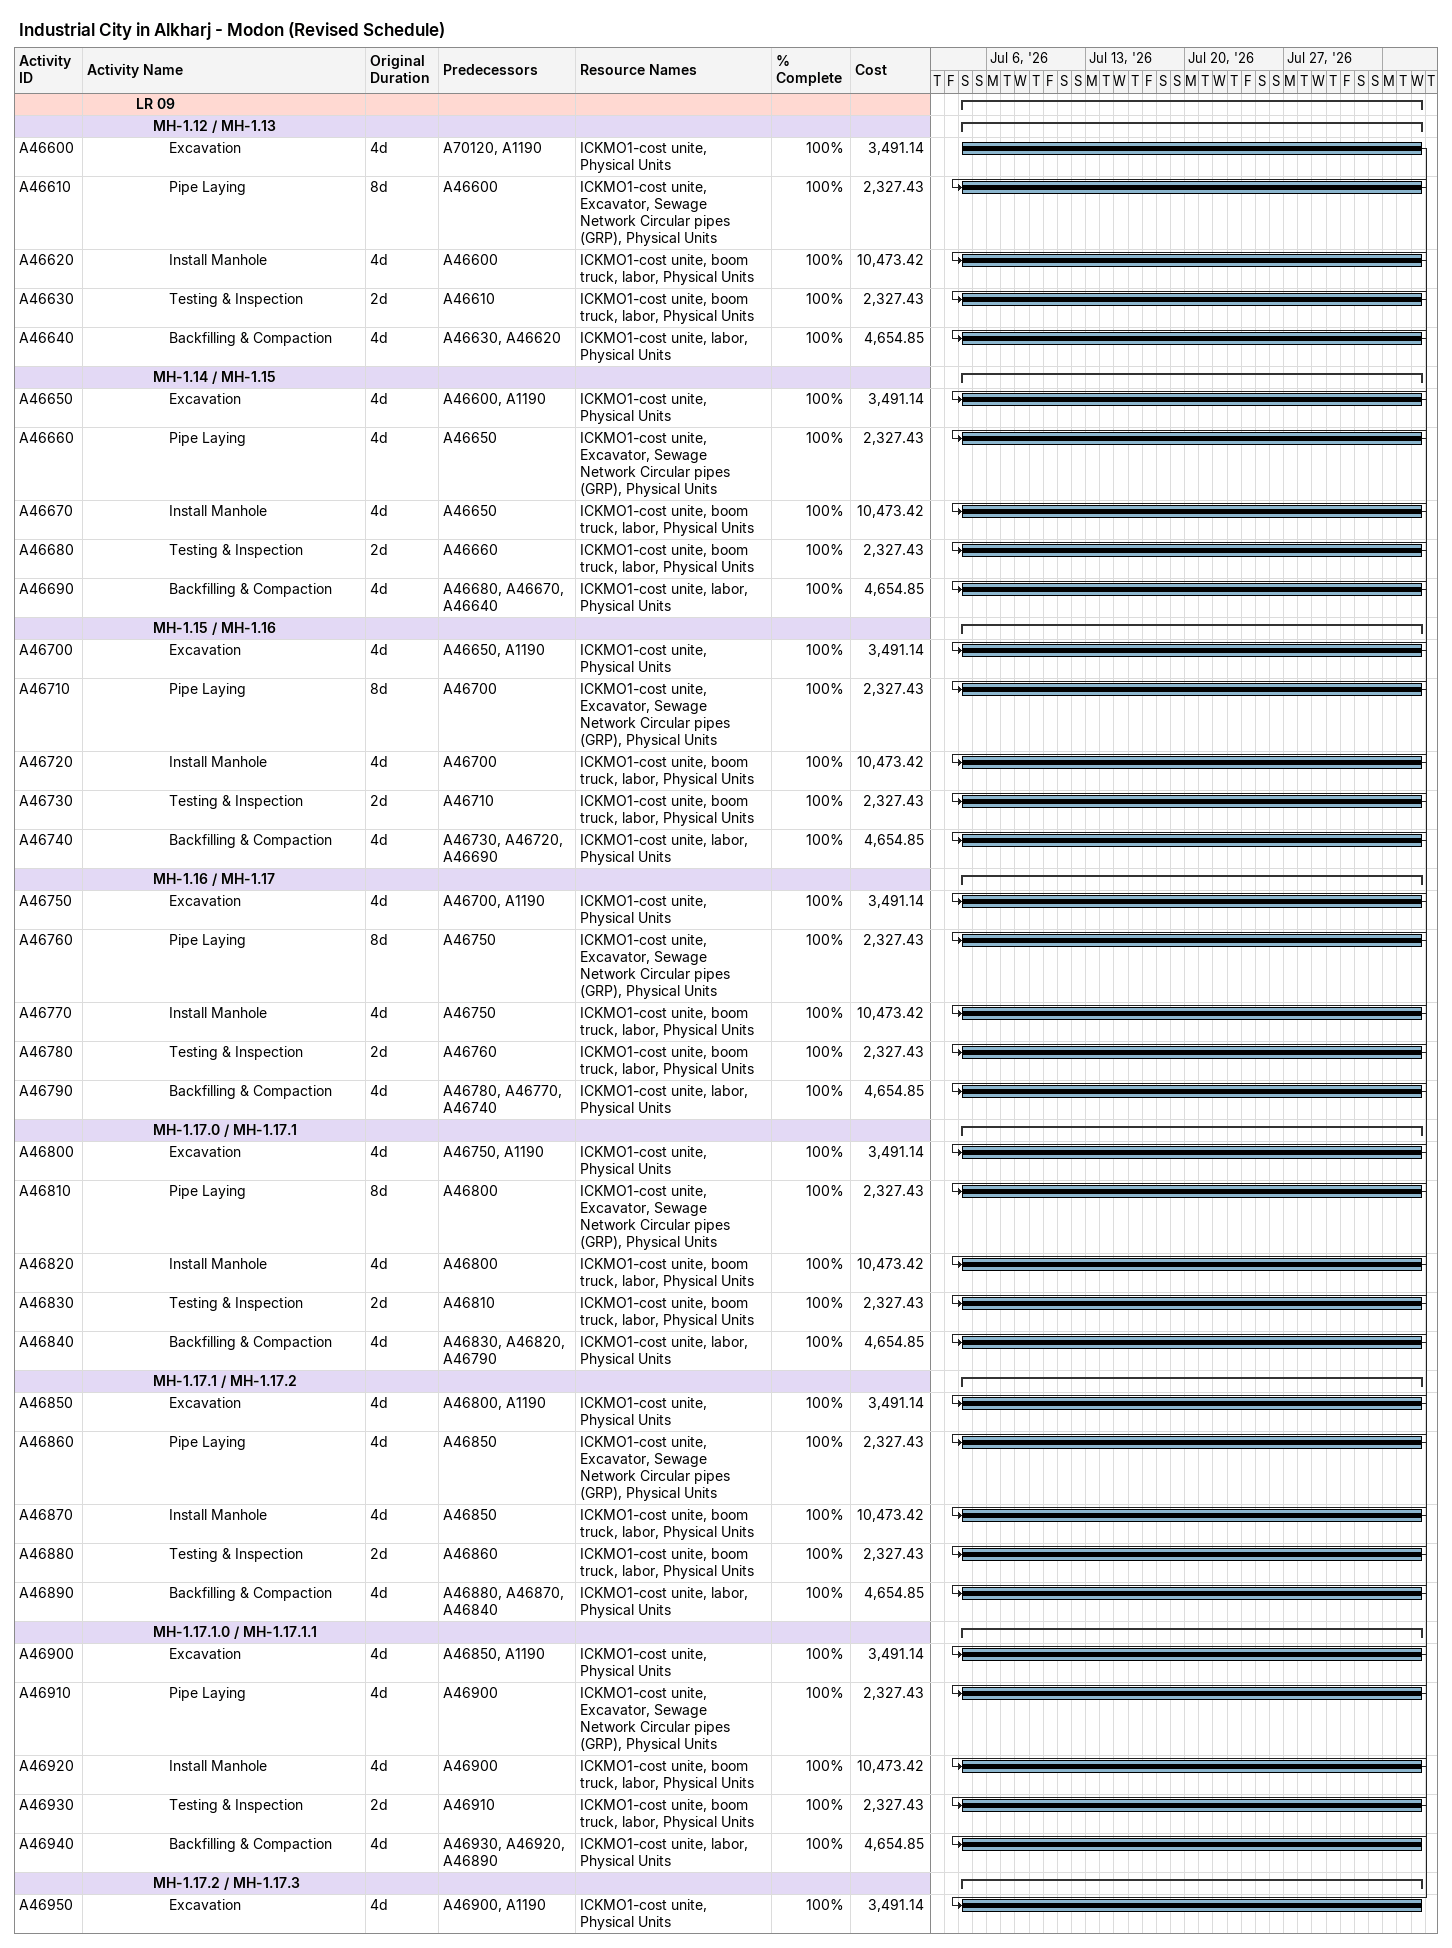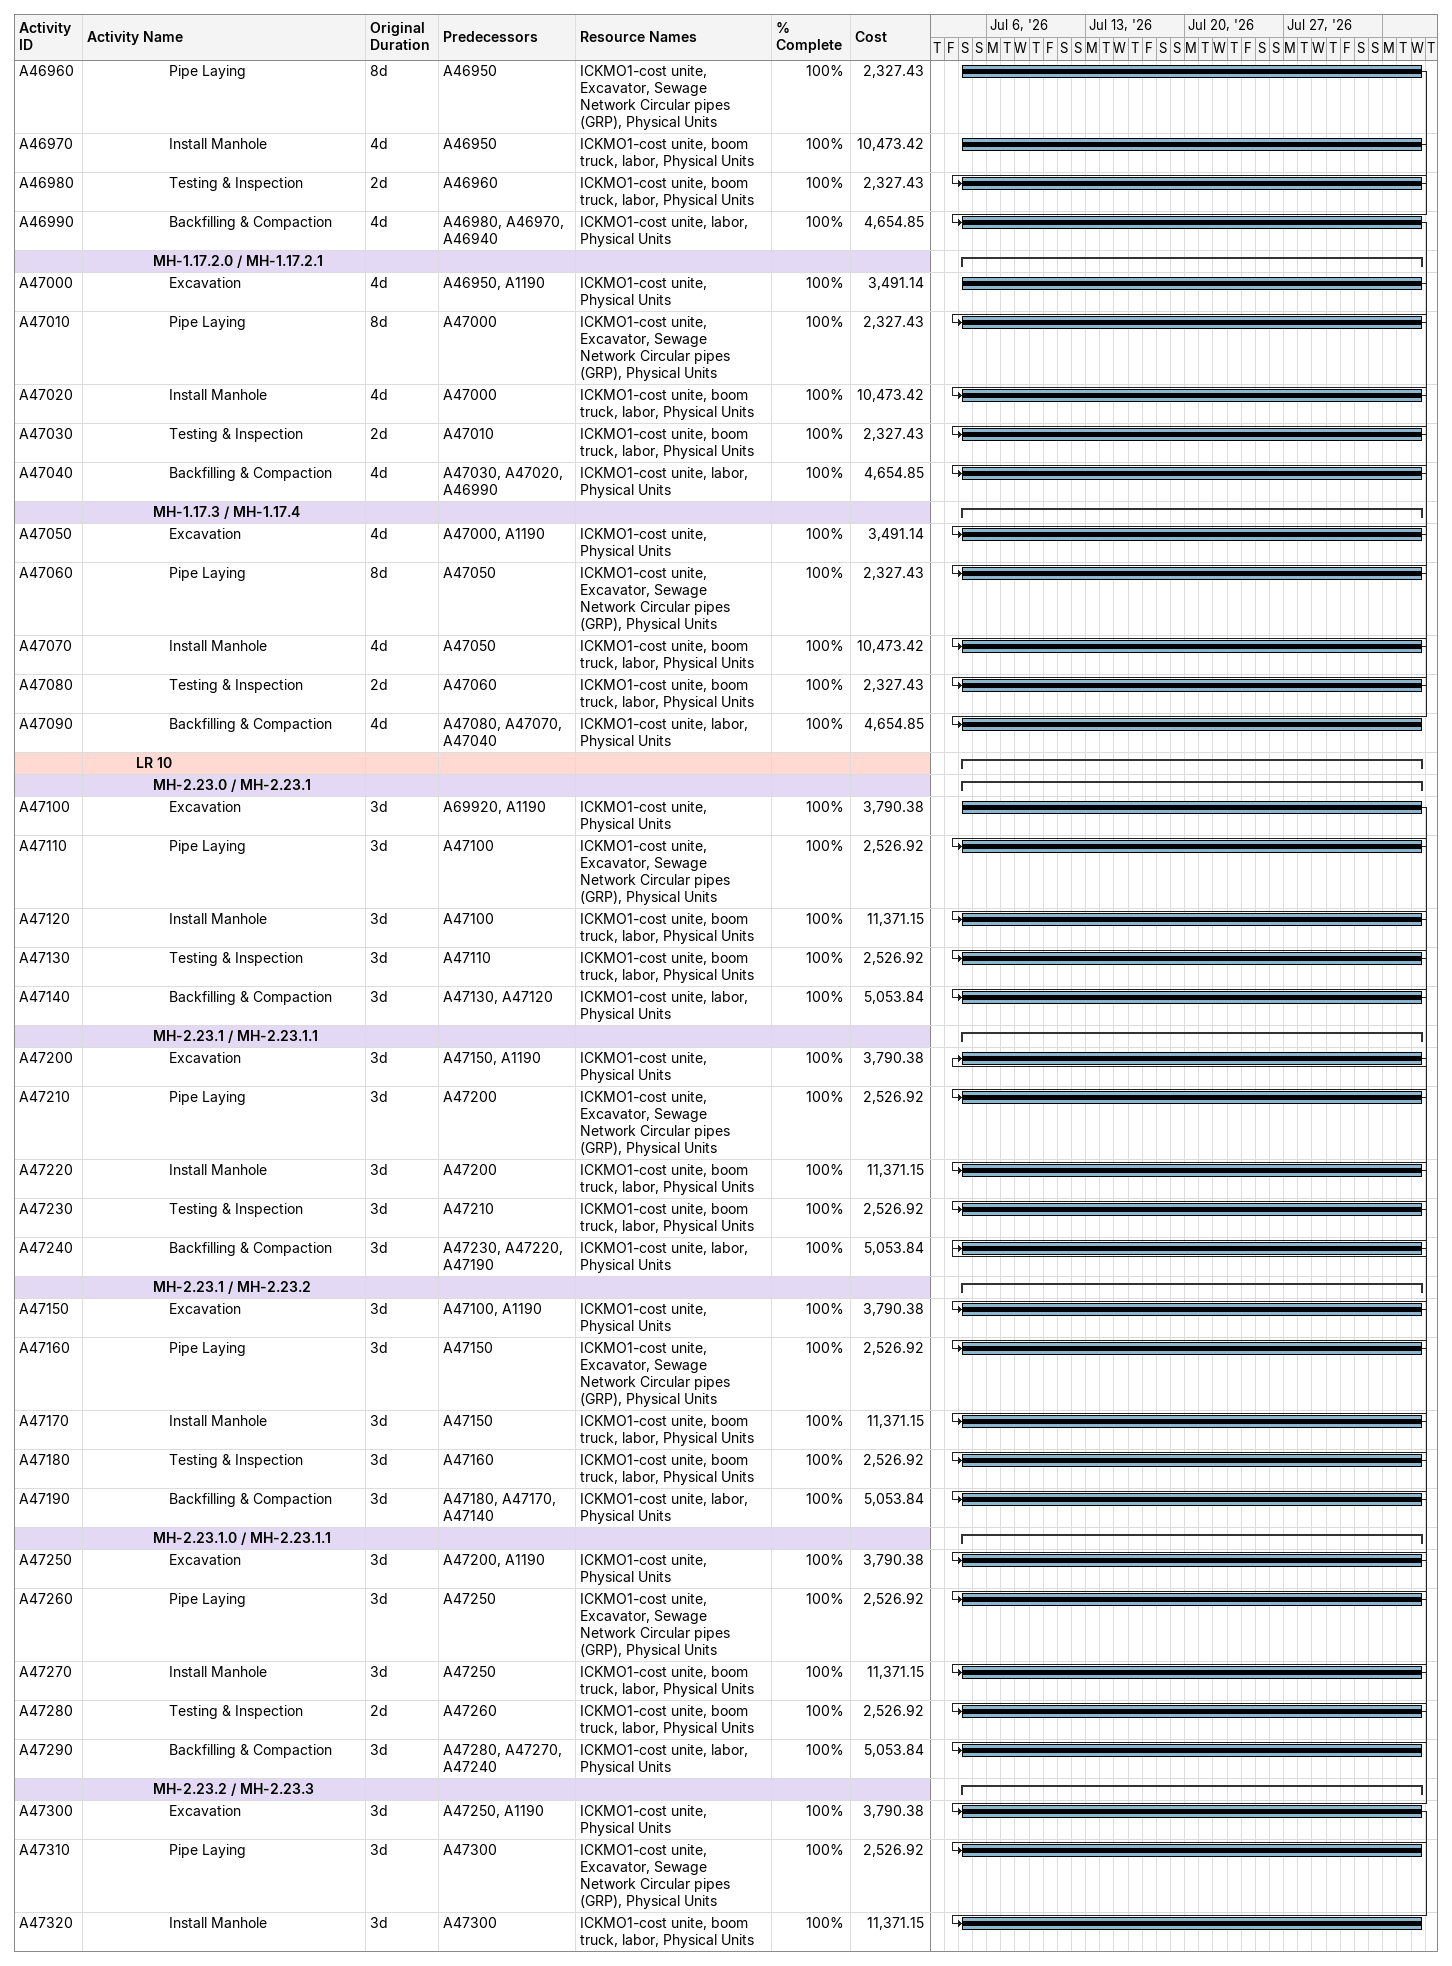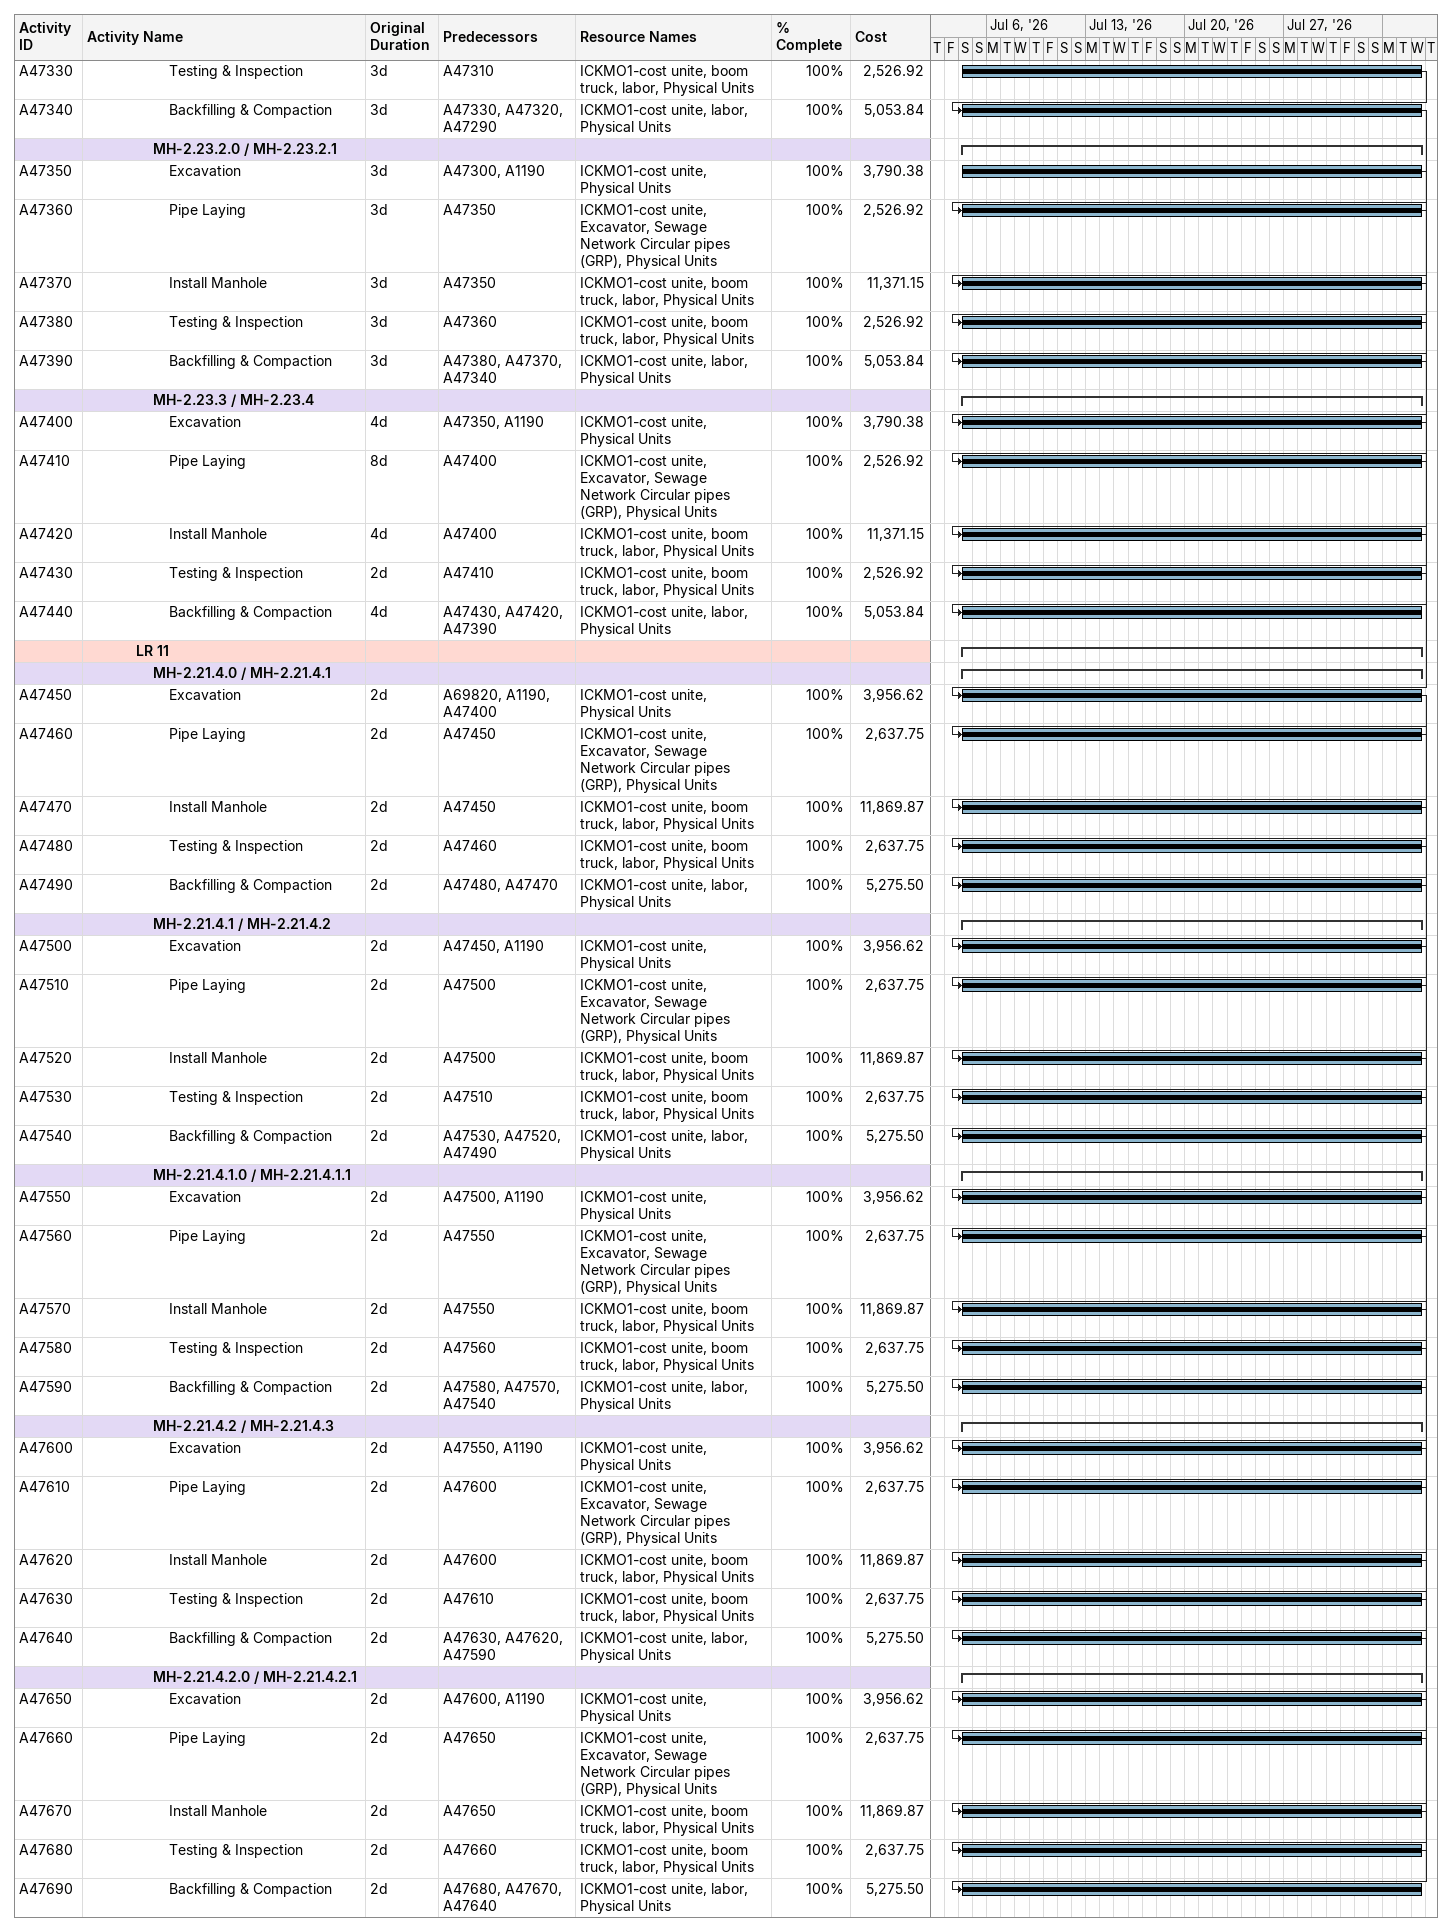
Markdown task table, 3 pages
Industrial City in Alkharj - Modon (Revised Schedule)

| ID | Level | Task | Original duration | Start | Finish | Predecessors | Resources | % complete | Cost |
|---|---|---|---|---|---|---|---|---|---|
|  | 4 | **LR 09** |  | 2026-07-04 | 2026-08-05 |  |  |  |  |
|  | 5 | **MH-1.12 / MH-1.13** |  | 2026-07-04 | 2026-08-05 |  |  |  |  |
| A46600 | 6 | Excavation | 4d | 2026-07-04 | 2026-08-05 | A70120, A1190 | ICKMO1-cost unite, Physical Units | 100 | 3491.14 |
| A46610 | 6 | Pipe Laying | 8d | 2026-07-04 | 2026-08-05 | A46600 | ICKMO1-cost unite, Excavator, Sewage Network Circular pipes (GRP), Physical Units | 100 | 2327.43 |
| A46620 | 6 | Install Manhole | 4d | 2026-07-04 | 2026-08-05 | A46600 | ICKMO1-cost unite, boom truck, labor, Physical Units | 100 | 10473.42 |
| A46630 | 6 | Testing & Inspection | 2d | 2026-07-04 | 2026-08-05 | A46610 | ICKMO1-cost unite, boom truck, labor, Physical Units | 100 | 2327.43 |
| A46640 | 6 | Backfilling & Compaction | 4d | 2026-07-04 | 2026-08-05 | A46630, A46620 | ICKMO1-cost unite, labor, Physical Units | 100 | 4654.85 |
|  | 5 | **MH-1.14 / MH-1.15** |  | 2026-07-04 | 2026-08-05 |  |  |  |  |
| A46650 | 6 | Excavation | 4d | 2026-07-04 | 2026-08-05 | A46600, A1190 | ICKMO1-cost unite, Physical Units | 100 | 3491.14 |
| A46660 | 6 | Pipe Laying | 4d | 2026-07-04 | 2026-08-05 | A46650 | ICKMO1-cost unite, Excavator, Sewage Network Circular pipes (GRP), Physical Units | 100 | 2327.43 |
| A46670 | 6 | Install Manhole | 4d | 2026-07-04 | 2026-08-05 | A46650 | ICKMO1-cost unite, boom truck, labor, Physical Units | 100 | 10473.42 |
| A46680 | 6 | Testing & Inspection | 2d | 2026-07-04 | 2026-08-05 | A46660 | ICKMO1-cost unite, boom truck, labor, Physical Units | 100 | 2327.43 |
| A46690 | 6 | Backfilling & Compaction | 4d | 2026-07-04 | 2026-08-05 | A46680, A46670, A46640 | ICKMO1-cost unite, labor, Physical Units | 100 | 4654.85 |
|  | 5 | **MH-1.15 / MH-1.16** |  | 2026-07-04 | 2026-08-05 |  |  |  |  |
| A46700 | 6 | Excavation | 4d | 2026-07-04 | 2026-08-05 | A46650, A1190 | ICKMO1-cost unite, Physical Units | 100 | 3491.14 |
| A46710 | 6 | Pipe Laying | 8d | 2026-07-04 | 2026-08-05 | A46700 | ICKMO1-cost unite, Excavator, Sewage Network Circular pipes (GRP), Physical Units | 100 | 2327.43 |
| A46720 | 6 | Install Manhole | 4d | 2026-07-04 | 2026-08-05 | A46700 | ICKMO1-cost unite, boom truck, labor, Physical Units | 100 | 10473.42 |
| A46730 | 6 | Testing & Inspection | 2d | 2026-07-04 | 2026-08-05 | A46710 | ICKMO1-cost unite, boom truck, labor, Physical Units | 100 | 2327.43 |
| A46740 | 6 | Backfilling & Compaction | 4d | 2026-07-04 | 2026-08-05 | A46730, A46720, A46690 | ICKMO1-cost unite, labor, Physical Units | 100 | 4654.85 |
|  | 5 | **MH-1.16 / MH-1.17** |  | 2026-07-04 | 2026-08-05 |  |  |  |  |
| A46750 | 6 | Excavation | 4d | 2026-07-04 | 2026-08-05 | A46700, A1190 | ICKMO1-cost unite, Physical Units | 100 | 3491.14 |
| A46760 | 6 | Pipe Laying | 8d | 2026-07-04 | 2026-08-05 | A46750 | ICKMO1-cost unite, Excavator, Sewage Network Circular pipes (GRP), Physical Units | 100 | 2327.43 |
| A46770 | 6 | Install Manhole | 4d | 2026-07-04 | 2026-08-05 | A46750 | ICKMO1-cost unite, boom truck, labor, Physical Units | 100 | 10473.42 |
| A46780 | 6 | Testing & Inspection | 2d | 2026-07-04 | 2026-08-05 | A46760 | ICKMO1-cost unite, boom truck, labor, Physical Units | 100 | 2327.43 |
| A46790 | 6 | Backfilling & Compaction | 4d | 2026-07-04 | 2026-08-05 | A46780, A46770, A46740 | ICKMO1-cost unite, labor, Physical Units | 100 | 4654.85 |
|  | 5 | **MH-1.17.0 / MH-1.17.1** |  | 2026-07-04 | 2026-08-05 |  |  |  |  |
| A46800 | 6 | Excavation | 4d | 2026-07-04 | 2026-08-05 | A46750, A1190 | ICKMO1-cost unite, Physical Units | 100 | 3491.14 |
| A46810 | 6 | Pipe Laying | 8d | 2026-07-04 | 2026-08-05 | A46800 | ICKMO1-cost unite, Excavator, Sewage Network Circular pipes (GRP), Physical Units | 100 | 2327.43 |
| A46820 | 6 | Install Manhole | 4d | 2026-07-04 | 2026-08-05 | A46800 | ICKMO1-cost unite, boom truck, labor, Physical Units | 100 | 10473.42 |
| A46830 | 6 | Testing & Inspection | 2d | 2026-07-04 | 2026-08-05 | A46810 | ICKMO1-cost unite, boom truck, labor, Physical Units | 100 | 2327.43 |
| A46840 | 6 | Backfilling & Compaction | 4d | 2026-07-04 | 2026-08-05 | A46830, A46820, A46790 | ICKMO1-cost unite, labor, Physical Units | 100 | 4654.85 |
|  | 5 | **MH-1.17.1 / MH-1.17.2** |  | 2026-07-04 | 2026-08-05 |  |  |  |  |
| A46850 | 6 | Excavation | 4d | 2026-07-04 | 2026-08-05 | A46800, A1190 | ICKMO1-cost unite, Physical Units | 100 | 3491.14 |
| A46860 | 6 | Pipe Laying | 4d | 2026-07-04 | 2026-08-05 | A46850 | ICKMO1-cost unite, Excavator, Sewage Network Circular pipes (GRP), Physical Units | 100 | 2327.43 |
| A46870 | 6 | Install Manhole | 4d | 2026-07-04 | 2026-08-05 | A46850 | ICKMO1-cost unite, boom truck, labor, Physical Units | 100 | 10473.42 |
| A46880 | 6 | Testing & Inspection | 2d | 2026-07-04 | 2026-08-05 | A46860 | ICKMO1-cost unite, boom truck, labor, Physical Units | 100 | 2327.43 |
| A46890 | 6 | Backfilling & Compaction | 4d | 2026-07-04 | 2026-08-05 | A46880, A46870, A46840 | ICKMO1-cost unite, labor, Physical Units | 100 | 4654.85 |
|  | 5 | **MH-1.17.1.0 / MH-1.17.1.1** |  | 2026-07-04 | 2026-08-05 |  |  |  |  |
| A46900 | 6 | Excavation | 4d | 2026-07-04 | 2026-08-05 | A46850, A1190 | ICKMO1-cost unite, Physical Units | 100 | 3491.14 |
| A46910 | 6 | Pipe Laying | 4d | 2026-07-04 | 2026-08-05 | A46900 | ICKMO1-cost unite, Excavator, Sewage Network Circular pipes (GRP), Physical Units | 100 | 2327.43 |
| A46920 | 6 | Install Manhole | 4d | 2026-07-04 | 2026-08-05 | A46900 | ICKMO1-cost unite, boom truck, labor, Physical Units | 100 | 10473.42 |
| A46930 | 6 | Testing & Inspection | 2d | 2026-07-04 | 2026-08-05 | A46910 | ICKMO1-cost unite, boom truck, labor, Physical Units | 100 | 2327.43 |
| A46940 | 6 | Backfilling & Compaction | 4d | 2026-07-04 | 2026-08-05 | A46930, A46920, A46890 | ICKMO1-cost unite, labor, Physical Units | 100 | 4654.85 |
|  | 5 | **MH-1.17.2 / MH-1.17.3** |  | 2026-07-04 | 2026-08-05 |  |  |  |  |
| A46950 | 6 | Excavation | 4d | 2026-07-04 | 2026-08-05 | A46900, A1190 | ICKMO1-cost unite, Physical Units | 100 | 3491.14 |
| A46960 | 6 | Pipe Laying | 8d | 2026-07-04 | 2026-08-05 | A46950 | ICKMO1-cost unite, Excavator, Sewage Network Circular pipes (GRP), Physical Units | 100 | 2327.43 |
| A46970 | 6 | Install Manhole | 4d | 2026-07-04 | 2026-08-05 | A46950 | ICKMO1-cost unite, boom truck, labor, Physical Units | 100 | 10473.42 |
| A46980 | 6 | Testing & Inspection | 2d | 2026-07-04 | 2026-08-05 | A46960 | ICKMO1-cost unite, boom truck, labor, Physical Units | 100 | 2327.43 |
| A46990 | 6 | Backfilling & Compaction | 4d | 2026-07-04 | 2026-08-05 | A46980, A46970, A46940 | ICKMO1-cost unite, labor, Physical Units | 100 | 4654.85 |
|  | 5 | **MH-1.17.2.0 / MH-1.17.2.1** |  | 2026-07-04 | 2026-08-05 |  |  |  |  |
| A47000 | 6 | Excavation | 4d | 2026-07-04 | 2026-08-05 | A46950, A1190 | ICKMO1-cost unite, Physical Units | 100 | 3491.14 |
| A47010 | 6 | Pipe Laying | 8d | 2026-07-04 | 2026-08-05 | A47000 | ICKMO1-cost unite, Excavator, Sewage Network Circular pipes (GRP), Physical Units | 100 | 2327.43 |
| A47020 | 6 | Install Manhole | 4d | 2026-07-04 | 2026-08-05 | A47000 | ICKMO1-cost unite, boom truck, labor, Physical Units | 100 | 10473.42 |
| A47030 | 6 | Testing & Inspection | 2d | 2026-07-04 | 2026-08-05 | A47010 | ICKMO1-cost unite, boom truck, labor, Physical Units | 100 | 2327.43 |
| A47040 | 6 | Backfilling & Compaction | 4d | 2026-07-04 | 2026-08-05 | A47030, A47020, A46990 | ICKMO1-cost unite, labor, Physical Units | 100 | 4654.85 |
|  | 5 | **MH-1.17.3 / MH-1.17.4** |  | 2026-07-04 | 2026-08-05 |  |  |  |  |
| A47050 | 6 | Excavation | 4d | 2026-07-04 | 2026-08-05 | A47000, A1190 | ICKMO1-cost unite, Physical Units | 100 | 3491.14 |
| A47060 | 6 | Pipe Laying | 8d | 2026-07-04 | 2026-08-05 | A47050 | ICKMO1-cost unite, Excavator, Sewage Network Circular pipes (GRP), Physical Units | 100 | 2327.43 |
| A47070 | 6 | Install Manhole | 4d | 2026-07-04 | 2026-08-05 | A47050 | ICKMO1-cost unite, boom truck, labor, Physical Units | 100 | 10473.42 |
| A47080 | 6 | Testing & Inspection | 2d | 2026-07-04 | 2026-08-05 | A47060 | ICKMO1-cost unite, boom truck, labor, Physical Units | 100 | 2327.43 |
| A47090 | 6 | Backfilling & Compaction | 4d | 2026-07-04 | 2026-08-05 | A47080, A47070, A47040 | ICKMO1-cost unite, labor, Physical Units | 100 | 4654.85 |
|  | 4 | **LR 10** |  | 2026-07-04 | 2026-08-05 |  |  |  |  |
|  | 5 | **MH-2.23.0 / MH-2.23.1** |  | 2026-07-04 | 2026-08-05 |  |  |  |  |
| A47100 | 6 | Excavation | 3d | 2026-07-04 | 2026-08-05 | A69920, A1190 | ICKMO1-cost unite, Physical Units | 100 | 3790.38 |
| A47110 | 6 | Pipe Laying | 3d | 2026-07-04 | 2026-08-05 | A47100 | ICKMO1-cost unite, Excavator, Sewage Network Circular pipes (GRP), Physical Units | 100 | 2526.92 |
| A47120 | 6 | Install Manhole | 3d | 2026-07-04 | 2026-08-05 | A47100 | ICKMO1-cost unite, boom truck, labor, Physical Units | 100 | 11371.15 |
| A47130 | 6 | Testing & Inspection | 3d | 2026-07-04 | 2026-08-05 | A47110 | ICKMO1-cost unite, boom truck, labor, Physical Units | 100 | 2526.92 |
| A47140 | 6 | Backfilling & Compaction | 3d | 2026-07-04 | 2026-08-05 | A47130, A47120 | ICKMO1-cost unite, labor, Physical Units | 100 | 5053.84 |
|  | 5 | **MH-2.23.1 / MH-2.23.1.1** |  | 2026-07-04 | 2026-08-05 |  |  |  |  |
| A47200 | 6 | Excavation | 3d | 2026-07-04 | 2026-08-05 | A47150, A1190 | ICKMO1-cost unite, Physical Units | 100 | 3790.38 |
| A47210 | 6 | Pipe Laying | 3d | 2026-07-04 | 2026-08-05 | A47200 | ICKMO1-cost unite, Excavator, Sewage Network Circular pipes (GRP), Physical Units | 100 | 2526.92 |
| A47220 | 6 | Install Manhole | 3d | 2026-07-04 | 2026-08-05 | A47200 | ICKMO1-cost unite, boom truck, labor, Physical Units | 100 | 11371.15 |
| A47230 | 6 | Testing & Inspection | 3d | 2026-07-04 | 2026-08-05 | A47210 | ICKMO1-cost unite, boom truck, labor, Physical Units | 100 | 2526.92 |
| A47240 | 6 | Backfilling & Compaction | 3d | 2026-07-04 | 2026-08-05 | A47230, A47220, A47190 | ICKMO1-cost unite, labor, Physical Units | 100 | 5053.84 |
|  | 5 | **MH-2.23.1 / MH-2.23.2** |  | 2026-07-04 | 2026-08-05 |  |  |  |  |
| A47150 | 6 | Excavation | 3d | 2026-07-04 | 2026-08-05 | A47100, A1190 | ICKMO1-cost unite, Physical Units | 100 | 3790.38 |
| A47160 | 6 | Pipe Laying | 3d | 2026-07-04 | 2026-08-05 | A47150 | ICKMO1-cost unite, Excavator, Sewage Network Circular pipes (GRP), Physical Units | 100 | 2526.92 |
| A47170 | 6 | Install Manhole | 3d | 2026-07-04 | 2026-08-05 | A47150 | ICKMO1-cost unite, boom truck, labor, Physical Units | 100 | 11371.15 |
| A47180 | 6 | Testing & Inspection | 3d | 2026-07-04 | 2026-08-05 | A47160 | ICKMO1-cost unite, boom truck, labor, Physical Units | 100 | 2526.92 |
| A47190 | 6 | Backfilling & Compaction | 3d | 2026-07-04 | 2026-08-05 | A47180, A47170, A47140 | ICKMO1-cost unite, labor, Physical Units | 100 | 5053.84 |
|  | 5 | **MH-2.23.1.0 / MH-2.23.1.1** |  | 2026-07-04 | 2026-08-05 |  |  |  |  |
| A47250 | 6 | Excavation | 3d | 2026-07-04 | 2026-08-05 | A47200, A1190 | ICKMO1-cost unite, Physical Units | 100 | 3790.38 |
| A47260 | 6 | Pipe Laying | 3d | 2026-07-04 | 2026-08-05 | A47250 | ICKMO1-cost unite, Excavator, Sewage Network Circular pipes (GRP), Physical Units | 100 | 2526.92 |
| A47270 | 6 | Install Manhole | 3d | 2026-07-04 | 2026-08-05 | A47250 | ICKMO1-cost unite, boom truck, labor, Physical Units | 100 | 11371.15 |
| A47280 | 6 | Testing & Inspection | 2d | 2026-07-04 | 2026-08-05 | A47260 | ICKMO1-cost unite, boom truck, labor, Physical Units | 100 | 2526.92 |
| A47290 | 6 | Backfilling & Compaction | 3d | 2026-07-04 | 2026-08-05 | A47280, A47270, A47240 | ICKMO1-cost unite, labor, Physical Units | 100 | 5053.84 |
|  | 5 | **MH-2.23.2 / MH-2.23.3** |  | 2026-07-04 | 2026-08-05 |  |  |  |  |
| A47300 | 6 | Excavation | 3d | 2026-07-04 | 2026-08-05 | A47250, A1190 | ICKMO1-cost unite, Physical Units | 100 | 3790.38 |
| A47310 | 6 | Pipe Laying | 3d | 2026-07-04 | 2026-08-05 | A47300 | ICKMO1-cost unite, Excavator, Sewage Network Circular pipes (GRP), Physical Units | 100 | 2526.92 |
| A47320 | 6 | Install Manhole | 3d | 2026-07-04 | 2026-08-05 | A47300 | ICKMO1-cost unite, boom truck, labor, Physical Units | 100 | 11371.15 |
| A47330 | 6 | Testing & Inspection | 3d | 2026-07-04 | 2026-08-05 | A47310 | ICKMO1-cost unite, boom truck, labor, Physical Units | 100 | 2526.92 |
| A47340 | 6 | Backfilling & Compaction | 3d | 2026-07-04 | 2026-08-05 | A47330, A47320, A47290 | ICKMO1-cost unite, labor, Physical Units | 100 | 5053.84 |
|  | 5 | **MH-2.23.2.0 / MH-2.23.2.1** |  | 2026-07-04 | 2026-08-05 |  |  |  |  |
| A47350 | 6 | Excavation | 3d | 2026-07-04 | 2026-08-05 | A47300, A1190 | ICKMO1-cost unite, Physical Units | 100 | 3790.38 |
| A47360 | 6 | Pipe Laying | 3d | 2026-07-04 | 2026-08-05 | A47350 | ICKMO1-cost unite, Excavator, Sewage Network Circular pipes (GRP), Physical Units | 100 | 2526.92 |
| A47370 | 6 | Install Manhole | 3d | 2026-07-04 | 2026-08-05 | A47350 | ICKMO1-cost unite, boom truck, labor, Physical Units | 100 | 11371.15 |
| A47380 | 6 | Testing & Inspection | 3d | 2026-07-04 | 2026-08-05 | A47360 | ICKMO1-cost unite, boom truck, labor, Physical Units | 100 | 2526.92 |
| A47390 | 6 | Backfilling & Compaction | 3d | 2026-07-04 | 2026-08-05 | A47380, A47370, A47340 | ICKMO1-cost unite, labor, Physical Units | 100 | 5053.84 |
|  | 5 | **MH-2.23.3 / MH-2.23.4** |  | 2026-07-04 | 2026-08-05 |  |  |  |  |
| A47400 | 6 | Excavation | 4d | 2026-07-04 | 2026-08-05 | A47350, A1190 | ICKMO1-cost unite, Physical Units | 100 | 3790.38 |
| A47410 | 6 | Pipe Laying | 8d | 2026-07-04 | 2026-08-05 | A47400 | ICKMO1-cost unite, Excavator, Sewage Network Circular pipes (GRP), Physical Units | 100 | 2526.92 |
| A47420 | 6 | Install Manhole | 4d | 2026-07-04 | 2026-08-05 | A47400 | ICKMO1-cost unite, boom truck, labor, Physical Units | 100 | 11371.15 |
| A47430 | 6 | Testing & Inspection | 2d | 2026-07-04 | 2026-08-05 | A47410 | ICKMO1-cost unite, boom truck, labor, Physical Units | 100 | 2526.92 |
| A47440 | 6 | Backfilling & Compaction | 4d | 2026-07-04 | 2026-08-05 | A47430, A47420, A47390 | ICKMO1-cost unite, labor, Physical Units | 100 | 5053.84 |
|  | 4 | **LR 11** |  | 2026-07-04 | 2026-08-05 |  |  |  |  |
|  | 5 | **MH-2.21.4.0 / MH-2.21.4.1** |  | 2026-07-04 | 2026-08-05 |  |  |  |  |
| A47450 | 6 | Excavation | 2d | 2026-07-04 | 2026-08-05 | A69820, A1190, A47400 | ICKMO1-cost unite, Physical Units | 100 | 3956.62 |
| A47460 | 6 | Pipe Laying | 2d | 2026-07-04 | 2026-08-05 | A47450 | ICKMO1-cost unite, Excavator, Sewage Network Circular pipes (GRP), Physical Units | 100 | 2637.75 |
| A47470 | 6 | Install Manhole | 2d | 2026-07-04 | 2026-08-05 | A47450 | ICKMO1-cost unite, boom truck, labor, Physical Units | 100 | 11869.87 |
| A47480 | 6 | Testing & Inspection | 2d | 2026-07-04 | 2026-08-05 | A47460 | ICKMO1-cost unite, boom truck, labor, Physical Units | 100 | 2637.75 |
| A47490 | 6 | Backfilling & Compaction | 2d | 2026-07-04 | 2026-08-05 | A47480, A47470 | ICKMO1-cost unite, labor, Physical Units | 100 | 5275.50 |
|  | 5 | **MH-2.21.4.1 / MH-2.21.4.2** |  | 2026-07-04 | 2026-08-05 |  |  |  |  |
| A47500 | 6 | Excavation | 2d | 2026-07-04 | 2026-08-05 | A47450, A1190 | ICKMO1-cost unite, Physical Units | 100 | 3956.62 |
| A47510 | 6 | Pipe Laying | 2d | 2026-07-04 | 2026-08-05 | A47500 | ICKMO1-cost unite, Excavator, Sewage Network Circular pipes (GRP), Physical Units | 100 | 2637.75 |
| A47520 | 6 | Install Manhole | 2d | 2026-07-04 | 2026-08-05 | A47500 | ICKMO1-cost unite, boom truck, labor, Physical Units | 100 | 11869.87 |
| A47530 | 6 | Testing & Inspection | 2d | 2026-07-04 | 2026-08-05 | A47510 | ICKMO1-cost unite, boom truck, labor, Physical Units | 100 | 2637.75 |
| A47540 | 6 | Backfilling & Compaction | 2d | 2026-07-04 | 2026-08-05 | A47530, A47520, A47490 | ICKMO1-cost unite, labor, Physical Units | 100 | 5275.50 |
|  | 5 | **MH-2.21.4.1.0 / MH-2.21.4.1.1** |  | 2026-07-04 | 2026-08-05 |  |  |  |  |
| A47550 | 6 | Excavation | 2d | 2026-07-04 | 2026-08-05 | A47500, A1190 | ICKMO1-cost unite, Physical Units | 100 | 3956.62 |
| A47560 | 6 | Pipe Laying | 2d | 2026-07-04 | 2026-08-05 | A47550 | ICKMO1-cost unite, Excavator, Sewage Network Circular pipes (GRP), Physical Units | 100 | 2637.75 |
| A47570 | 6 | Install Manhole | 2d | 2026-07-04 | 2026-08-05 | A47550 | ICKMO1-cost unite, boom truck, labor, Physical Units | 100 | 11869.87 |
| A47580 | 6 | Testing & Inspection | 2d | 2026-07-04 | 2026-08-05 | A47560 | ICKMO1-cost unite, boom truck, labor, Physical Units | 100 | 2637.75 |
| A47590 | 6 | Backfilling & Compaction | 2d | 2026-07-04 | 2026-08-05 | A47580, A47570, A47540 | ICKMO1-cost unite, labor, Physical Units | 100 | 5275.50 |
|  | 5 | **MH-2.21.4.2 / MH-2.21.4.3** |  | 2026-07-04 | 2026-08-05 |  |  |  |  |
| A47600 | 6 | Excavation | 2d | 2026-07-04 | 2026-08-05 | A47550, A1190 | ICKMO1-cost unite, Physical Units | 100 | 3956.62 |
| A47610 | 6 | Pipe Laying | 2d | 2026-07-04 | 2026-08-05 | A47600 | ICKMO1-cost unite, Excavator, Sewage Network Circular pipes (GRP), Physical Units | 100 | 2637.75 |
| A47620 | 6 | Install Manhole | 2d | 2026-07-04 | 2026-08-05 | A47600 | ICKMO1-cost unite, boom truck, labor, Physical Units | 100 | 11869.87 |
| A47630 | 6 | Testing & Inspection | 2d | 2026-07-04 | 2026-08-05 | A47610 | ICKMO1-cost unite, boom truck, labor, Physical Units | 100 | 2637.75 |
| A47640 | 6 | Backfilling & Compaction | 2d | 2026-07-04 | 2026-08-05 | A47630, A47620, A47590 | ICKMO1-cost unite, labor, Physical Units | 100 | 5275.50 |
|  | 5 | **MH-2.21.4.2.0 / MH-2.21.4.2.1** |  | 2026-07-04 | 2026-08-05 |  |  |  |  |
| A47650 | 6 | Excavation | 2d | 2026-07-04 | 2026-08-05 | A47600, A1190 | ICKMO1-cost unite, Physical Units | 100 | 3956.62 |
| A47660 | 6 | Pipe Laying | 2d | 2026-07-04 | 2026-08-05 | A47650 | ICKMO1-cost unite, Excavator, Sewage Network Circular pipes (GRP), Physical Units | 100 | 2637.75 |
| A47670 | 6 | Install Manhole | 2d | 2026-07-04 | 2026-08-05 | A47650 | ICKMO1-cost unite, boom truck, labor, Physical Units | 100 | 11869.87 |
| A47680 | 6 | Testing & Inspection | 2d | 2026-07-04 | 2026-08-05 | A47660 | ICKMO1-cost unite, boom truck, labor, Physical Units | 100 | 2637.75 |
| A47690 | 6 | Backfilling & Compaction | 2d | 2026-07-04 | 2026-08-05 | A47680, A47670, A47640 | ICKMO1-cost unite, labor, Physical Units | 100 | 5275.50 |
